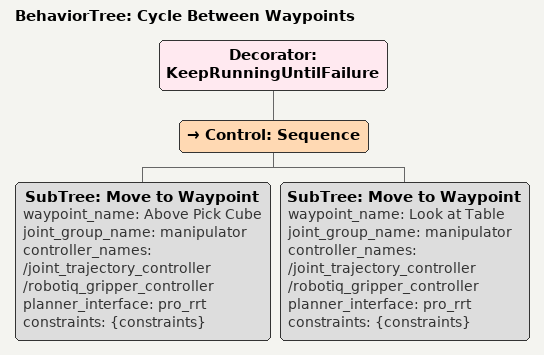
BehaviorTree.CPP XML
<root BTCPP_format="4" main_tree_to_execute="Cycle Between Waypoints">
    <BehaviorTree ID="Cycle Between Waypoints" _description="Example of repeatedly moving between two saved poses.">
        <Decorator ID="KeepRunningUntilFailure">
            <Control ID="Sequence">
                <SubTree ID="Move to Waypoint" waypoint_name="Above Pick Cube" joint_group_name="manipulator" controller_names="/joint_trajectory_controller /robotiq_gripper_controller" planner_interface="pro_rrt" constraints="{constraints}"/>
                <SubTree ID="Move to Waypoint" waypoint_name="Look at Table" joint_group_name="manipulator" controller_names="/joint_trajectory_controller /robotiq_gripper_controller" planner_interface="pro_rrt" constraints="{constraints}"/>
            </Control>
        </Decorator>
    </BehaviorTree>
</root>
